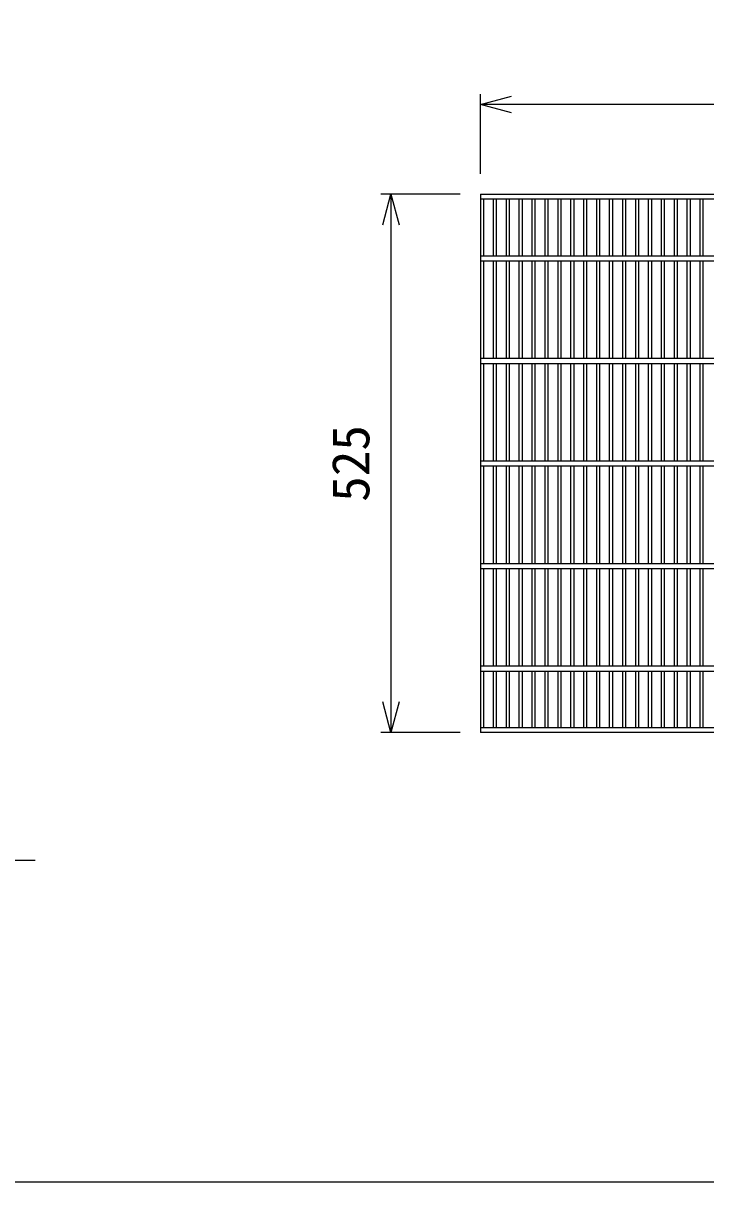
# Model space of a CAD drawing. Units: millimetres, scale not verified. Extents: x -10500 to 10500, y -7425 to 7425.
# Drawn here: x 4039 to 4705, y 548 to 1678 of the extents above; entities that cross this region are included whole.
import ezdxf
from ezdxf.enums import TextEntityAlignment as Align

# ---------------------------------------------------------------- set-up
doc = ezdxf.new("R2010")
doc.units = ezdxf.units.MM
doc.header["$LTSCALE"] = 25
for name, color, linetype, lineweight in [('0-1_DIM', 7, 'Continuous', 25), ('0-3_HATCH', 6, 'Continuous', 25), ('0-7_TXT', 7, 'Continuous', 25)]:
    doc.layers.add(name, color=color, linetype=linetype, lineweight=lineweight)
doc.styles.add('ＭＳ ゴシック', font='')
doc.styles.get('ＭＳ ゴシック').set_extended_font_data('MS Gothic')

msp = doc.modelspace()

# ---------------------------------------------------------------- linework, layer by layer
at = {"layer": '0-1_DIM'}
for p, q in [((4485.64, 1530.76), (4485.64, 1608.26)), ((5010.64, 1598.26), (4485.64, 1598.26)), ((4465.64, 1510.76), (4388.14, 1510.76)), ((4398.14, 1510.76), (4398.14, 985.76)), ((4465.64, 985.76), (4388.14, 985.76)), ((4050.92, 861.04), (3976.96, 861.04))]:
    msp.add_line(p, q, dxfattribs=at)
for points in [[(4515.64, 1590.22), (4485.64, 1598.26), (4515.64, 1606.3)], [(4390.1, 1480.76), (4398.14, 1510.76), (4406.18, 1480.76)], [(4406.18, 1015.76), (4398.14, 985.76), (4390.1, 1015.76)]]:
    msp.add_lwpolyline(points, dxfattribs=at)
at = {"layer": '0-3_HATCH'}
for p, q in [((4485.64, 1510.76), (5010.64, 1510.76)), ((4485.64, 1510.76), (4485.64, 985.76)), ((4485.64, 1506.26), (5010.64, 1506.26)), ((4488.64, 1450.76), (4488.64, 1506.26)), ((4498.23, 1450.76), (4498.23, 1506.26)), ((4501.23, 1450.76), (4501.23, 1506.26)), ((4510.82, 1450.76), (4510.82, 1506.26)), ((4513.82, 1450.76), (4513.82, 1506.26)), ((4523.41, 1450.76), (4523.41, 1506.26)), ((4526.41, 1450.76), (4526.41, 1506.26)), ((4536, 1450.76), (4536, 1506.26)), ((4539, 1450.76), (4539, 1506.26)), ((4548.59, 1450.76), (4548.59, 1506.26)), ((4551.59, 1450.76), (4551.59, 1506.26)), ((4561.18, 1450.76), (4561.18, 1506.26)), ((4564.18, 1450.76), (4564.18, 1506.26)), ((4573.77, 1450.76), (4573.77, 1506.26)), ((4576.77, 1450.76), (4576.77, 1506.26)), ((4586.36, 1450.76), (4586.36, 1506.26)), ((4589.36, 1450.76), (4589.36, 1506.26)), ((4598.95, 1450.76), (4598.95, 1506.26)), ((4601.95, 1450.76), (4601.95, 1506.26)), ((4611.54, 1450.76), (4611.54, 1506.26)), ((4614.54, 1450.76), (4614.54, 1506.26)), ((4624.36, 1450.76), (4624.36, 1506.26)), ((4627.36, 1450.76), (4627.36, 1506.26)), ((4636.95, 1450.76), (4636.95, 1506.26)), ((4639.95, 1450.76), (4639.95, 1506.26)), ((4649.54, 1450.76), (4649.54, 1506.26)), ((4652.54, 1450.76), (4652.54, 1506.26)), ((4662.13, 1450.76), (4662.13, 1506.26)), ((4665.13, 1450.76), (4665.13, 1506.26)), ((4674.72, 1450.76), (4674.72, 1506.26)), ((4677.72, 1450.76), (4677.72, 1506.26)), ((4687.31, 1450.76), (4687.31, 1506.26)), ((4690.31, 1450.76), (4690.31, 1506.26)), ((4699.9, 1450.76), (4699.9, 1506.26)), ((4702.9, 1450.76), (4702.9, 1506.26)), ((4485.64, 1450.76), (5010.64, 1450.76)), ((4485.64, 1445.76), (5010.64, 1445.76)), ((4488.64, 1350.76), (4488.64, 1445.76)), ((4498.23, 1350.76), (4498.23, 1445.76)), ((4501.23, 1350.76), (4501.23, 1445.76)), ((4510.82, 1350.76), (4510.82, 1445.76)), ((4513.82, 1350.76), (4513.82, 1445.76)), ((4523.41, 1350.76), (4523.41, 1445.76)), ((4526.41, 1350.76), (4526.41, 1445.76)), ((4536, 1350.76), (4536, 1445.76)), ((4539, 1350.76), (4539, 1445.76)), ((4548.59, 1350.76), (4548.59, 1445.76)), ((4551.59, 1350.76), (4551.59, 1445.76)), ((4561.18, 1350.76), (4561.18, 1445.76)), ((4564.18, 1350.76), (4564.18, 1445.76)), ((4573.77, 1350.76), (4573.77, 1445.76)), ((4576.77, 1350.76), (4576.77, 1445.76)), ((4586.36, 1350.76), (4586.36, 1445.76)), ((4589.36, 1350.76), (4589.36, 1445.76)), ((4598.95, 1350.76), (4598.95, 1445.76)), ((4601.95, 1350.76), (4601.95, 1445.76)), ((4611.54, 1350.76), (4611.54, 1445.76)), ((4614.54, 1350.76), (4614.54, 1445.76)), ((4624.36, 1350.76), (4624.36, 1445.76)), ((4627.36, 1350.76), (4627.36, 1445.76)), ((4636.95, 1350.76), (4636.95, 1445.76)), ((4639.95, 1350.76), (4639.95, 1445.76)), ((4649.54, 1350.76), (4649.54, 1445.76)), ((4652.54, 1350.76), (4652.54, 1445.76)), ((4662.13, 1350.76), (4662.13, 1445.76)), ((4665.13, 1350.76), (4665.13, 1445.76)), ((4674.72, 1350.76), (4674.72, 1445.76)), ((4677.72, 1350.76), (4677.72, 1445.76)), ((4687.31, 1350.76), (4687.31, 1445.76)), ((4690.31, 1350.76), (4690.31, 1445.76)), ((4699.9, 1350.76), (4699.9, 1445.76)), ((4702.9, 1350.76), (4702.9, 1445.76)), ((4485.64, 1350.76), (5010.64, 1350.76)), ((4485.64, 1345.76), (5010.64, 1345.76)), ((4488.64, 1250.76), (4488.64, 1345.76)), ((4498.23, 1250.76), (4498.23, 1345.76)), ((4501.23, 1250.76), (4501.23, 1345.76)), ((4510.82, 1250.76), (4510.82, 1345.76)), ((4513.82, 1250.76), (4513.82, 1345.76)), ((4523.41, 1250.76), (4523.41, 1345.76)), ((4526.41, 1250.76), (4526.41, 1345.76)), ((4536, 1250.76), (4536, 1345.76)), ((4539, 1250.76), (4539, 1345.76)), ((4548.59, 1250.76), (4548.59, 1345.76)), ((4551.59, 1250.76), (4551.59, 1345.76)), ((4561.18, 1250.76), (4561.18, 1345.76)), ((4564.18, 1250.76), (4564.18, 1345.76)), ((4573.77, 1250.76), (4573.77, 1345.76)), ((4576.77, 1250.76), (4576.77, 1345.76)), ((4586.36, 1250.76), (4586.36, 1345.76)), ((4589.36, 1250.76), (4589.36, 1345.76)), ((4598.95, 1250.76), (4598.95, 1345.76)), ((4601.95, 1250.76), (4601.95, 1345.76)), ((4611.54, 1250.76), (4611.54, 1345.76)), ((4614.54, 1250.76), (4614.54, 1345.76)), ((4624.36, 1250.76), (4624.36, 1345.76)), ((4627.36, 1250.76), (4627.36, 1345.76)), ((4636.95, 1250.76), (4636.95, 1345.76)), ((4639.95, 1250.76), (4639.95, 1345.76)), ((4649.54, 1250.76), (4649.54, 1345.76)), ((4652.54, 1250.76), (4652.54, 1345.76)), ((4662.13, 1250.76), (4662.13, 1345.76)), ((4665.13, 1250.76), (4665.13, 1345.76)), ((4674.72, 1250.76), (4674.72, 1345.76)), ((4677.72, 1250.76), (4677.72, 1345.76)), ((4687.31, 1250.76), (4687.31, 1345.76)), ((4690.31, 1250.76), (4690.31, 1345.76)), ((4699.9, 1250.76), (4699.9, 1345.76)), ((4702.9, 1250.76), (4702.9, 1345.76)), ((4485.64, 1250.76), (5010.64, 1250.76)), ((4485.64, 1245.76), (5010.64, 1245.76)), ((4488.64, 1150.76), (4488.64, 1245.76)), ((4498.23, 1150.76), (4498.23, 1245.76)), ((4501.23, 1150.76), (4501.23, 1245.76)), ((4510.82, 1150.76), (4510.82, 1245.76)), ((4513.82, 1150.76), (4513.82, 1245.76)), ((4523.41, 1150.76), (4523.41, 1245.76)), ((4526.41, 1150.76), (4526.41, 1245.76)), ((4536, 1150.76), (4536, 1245.76)), ((4539, 1150.76), (4539, 1245.76)), ((4548.59, 1150.76), (4548.59, 1245.76)), ((4551.59, 1150.76), (4551.59, 1245.76)), ((4561.18, 1150.76), (4561.18, 1245.76)), ((4564.18, 1150.76), (4564.18, 1245.76)), ((4573.77, 1150.76), (4573.77, 1245.76)), ((4576.77, 1150.76), (4576.77, 1245.76)), ((4586.36, 1150.76), (4586.36, 1245.76)), ((4589.36, 1150.76), (4589.36, 1245.76)), ((4598.95, 1150.76), (4598.95, 1245.76)), ((4601.95, 1150.76), (4601.95, 1245.76)), ((4611.54, 1150.76), (4611.54, 1245.76)), ((4614.54, 1150.76), (4614.54, 1245.76)), ((4624.36, 1150.76), (4624.36, 1245.76)), ((4627.36, 1150.76), (4627.36, 1245.76)), ((4636.95, 1150.76), (4636.95, 1245.76)), ((4639.95, 1150.76), (4639.95, 1245.76)), ((4649.54, 1150.76), (4649.54, 1245.76)), ((4652.54, 1150.76), (4652.54, 1245.76)), ((4662.13, 1150.76), (4662.13, 1245.76)), ((4665.13, 1150.76), (4665.13, 1245.76)), ((4674.72, 1150.76), (4674.72, 1245.76)), ((4677.72, 1150.76), (4677.72, 1245.76)), ((4687.31, 1150.76), (4687.31, 1245.76)), ((4690.31, 1150.76), (4690.31, 1245.76)), ((4699.9, 1150.76), (4699.9, 1245.76)), ((4702.9, 1150.76), (4702.9, 1245.76)), ((4485.64, 1150.76), (5010.64, 1150.76)), ((4485.64, 1145.76), (5010.64, 1145.76)), ((4488.64, 1050.76), (4488.64, 1145.76)), ((4498.23, 1050.76), (4498.23, 1145.76)), ((4501.23, 1050.76), (4501.23, 1145.76)), ((4510.82, 1050.76), (4510.82, 1145.76)), ((4513.82, 1050.76), (4513.82, 1145.76)), ((4523.41, 1050.76), (4523.41, 1145.76)), ((4526.41, 1050.76), (4526.41, 1145.76)), ((4536, 1050.76), (4536, 1145.76)), ((4539, 1050.76), (4539, 1145.76)), ((4548.59, 1050.76), (4548.59, 1145.76)), ((4551.59, 1050.76), (4551.59, 1145.76)), ((4561.18, 1050.76), (4561.18, 1145.76)), ((4564.18, 1050.76), (4564.18, 1145.76)), ((4573.77, 1050.76), (4573.77, 1145.76)), ((4576.77, 1050.76), (4576.77, 1145.76)), ((4586.36, 1050.76), (4586.36, 1145.76)), ((4589.36, 1050.76), (4589.36, 1145.76)), ((4598.95, 1050.76), (4598.95, 1145.76)), ((4601.95, 1050.76), (4601.95, 1145.76)), ((4611.54, 1050.76), (4611.54, 1145.76)), ((4614.54, 1050.76), (4614.54, 1145.76)), ((4624.36, 1050.76), (4624.36, 1145.76)), ((4627.36, 1050.76), (4627.36, 1145.76)), ((4636.95, 1050.76), (4636.95, 1145.76)), ((4639.95, 1050.76), (4639.95, 1145.76)), ((4649.54, 1050.76), (4649.54, 1145.76)), ((4652.54, 1050.76), (4652.54, 1145.76)), ((4662.13, 1050.76), (4662.13, 1145.76)), ((4665.13, 1050.76), (4665.13, 1145.76)), ((4674.72, 1050.76), (4674.72, 1145.76)), ((4677.72, 1050.76), (4677.72, 1145.76)), ((4687.31, 1050.76), (4687.31, 1145.76)), ((4690.31, 1050.76), (4690.31, 1145.76)), ((4699.9, 1050.76), (4699.9, 1145.76)), ((4702.9, 1050.76), (4702.9, 1145.76)), ((4485.64, 1050.76), (5010.64, 1050.76)), ((4485.64, 1045.76), (5010.64, 1045.76)), ((4488.64, 990.26), (4488.64, 1045.76)), ((4498.23, 990.26), (4498.23, 1045.76)), ((4501.23, 990.26), (4501.23, 1045.76)), ((4510.82, 990.26), (4510.82, 1045.76)), ((4513.82, 990.26), (4513.82, 1045.76)), ((4523.41, 990.26), (4523.41, 1045.76)), ((4526.41, 990.26), (4526.41, 1045.76)), ((4536, 990.26), (4536, 1045.76)), ((4539, 990.26), (4539, 1045.76)), ((4548.59, 990.26), (4548.59, 1045.76)), ((4551.59, 990.26), (4551.59, 1045.76)), ((4561.18, 990.26), (4561.18, 1045.76)), ((4564.18, 990.26), (4564.18, 1045.76)), ((4573.77, 990.26), (4573.77, 1045.76)), ((4576.77, 990.26), (4576.77, 1045.76)), ((4586.36, 990.26), (4586.36, 1045.76)), ((4589.36, 990.26), (4589.36, 1045.76)), ((4598.95, 990.26), (4598.95, 1045.76)), ((4601.95, 990.26), (4601.95, 1045.76)), ((4611.54, 990.26), (4611.54, 1045.76)), ((4614.54, 990.26), (4614.54, 1045.76)), ((4624.36, 990.26), (4624.36, 1045.76)), ((4627.36, 990.26), (4627.36, 1045.76)), ((4636.95, 990.26), (4636.95, 1045.76)), ((4639.95, 990.26), (4639.95, 1045.76)), ((4649.54, 990.26), (4649.54, 1045.76)), ((4652.54, 990.26), (4652.54, 1045.76)), ((4662.13, 990.26), (4662.13, 1045.76)), ((4665.13, 990.26), (4665.13, 1045.76)), ((4674.72, 990.26), (4674.72, 1045.76)), ((4677.72, 990.26), (4677.72, 1045.76)), ((4687.31, 990.26), (4687.31, 1045.76)), ((4690.31, 990.26), (4690.31, 1045.76)), ((4699.9, 990.26), (4699.9, 1045.76)), ((4702.9, 990.26), (4702.9, 1045.76)), ((5010.64, 990.26), (4485.64, 990.26)), ((5010.64, 985.76), (4485.64, 985.76))]:
    msp.add_line(p, q, dxfattribs=at)
at = {"layer": '0-7_TXT'}
msp.add_lwpolyline([(-1150, 5707.57), (-1150, 547.57), (8250, 547.57)], dxfattribs=at)

# ---------------------------------------------------------------- texts
at = {"layer": '0-1_DIM', "style": 'ＭＳ ゴシック'}
msp.add_text('525', height=36.66, rotation=90, dxfattribs=at).set_placement((4388.14, 1210.76), align=Align.BOTTOM_LEFT)

doc.saveas('drawing.dxf')
